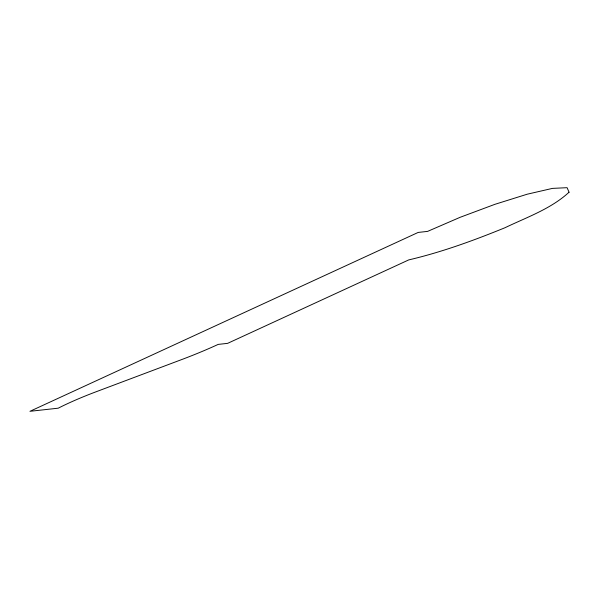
<?xml version="1.0" encoding="UTF-8"?>
<svg xmlns="http://www.w3.org/2000/svg" width="599" height="599" viewBox="0 0 599 599"><rect width="100%" height="100%" fill="white"/><g stroke="black" fill="none" stroke-linecap="round" stroke-linejoin="round"><path stroke-width="0.9" d="M569.05 192.219C550.878 208.946 526.955 217.182 505.039 227.71C473.667 240.513 441.748 252.172 408.713 259.914L227.627 343.354L218.201 344.395A81.12 10.73 -20.9 0 1 181.467 359.655L95.892 391.843A60.836 8.049 -20.9 0 0 58.223 408.189L29.95 411.311L418.177 232.427L427.604 231.386L460.077 217.325L494.916 204.319L527.225 194.203L552.465 188.386L567.096 187.689L569.05 192.219"/></g></svg>
